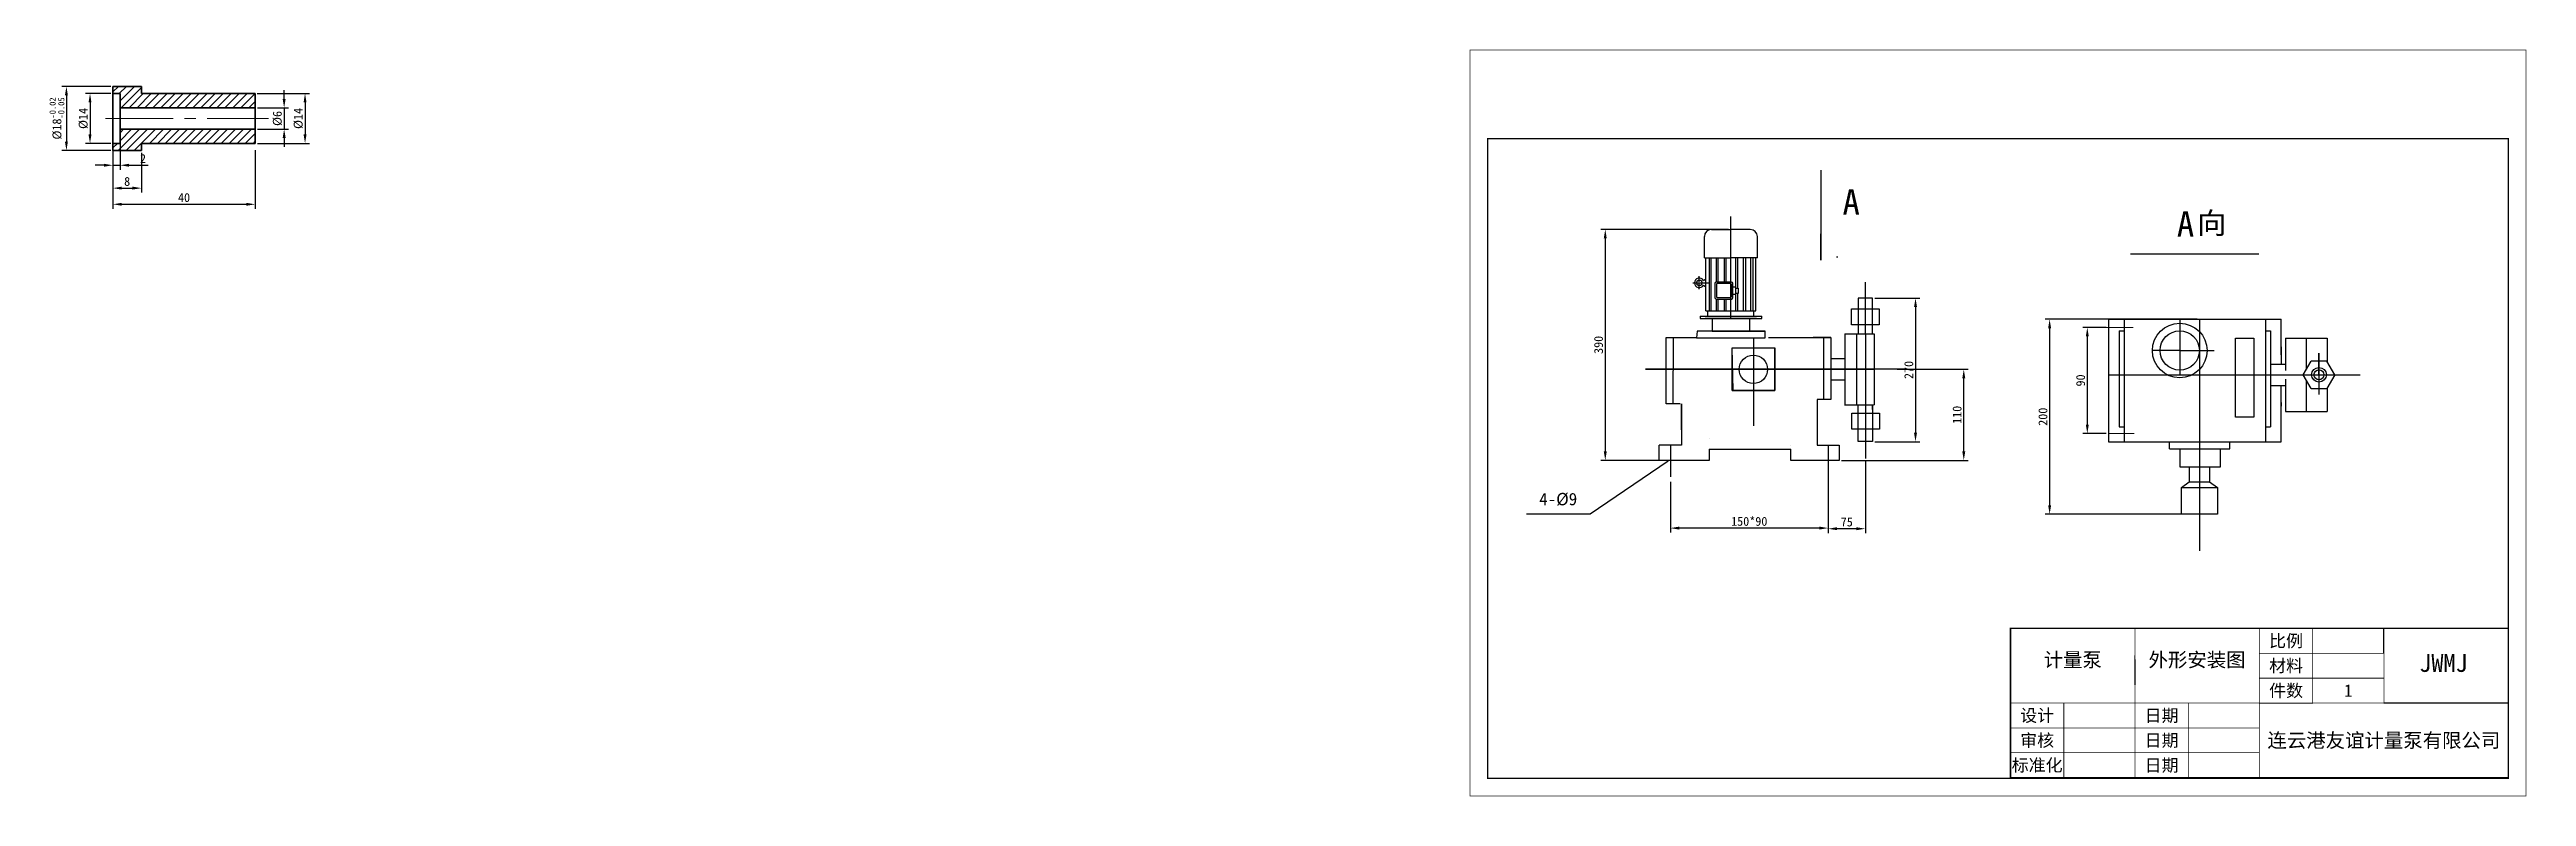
# Model space of a CAD drawing. Header units: millimetres. Extents: x -369 to 328, y 15 to 225.
import ezdxf
from ezdxf.enums import TextEntityAlignment as Align

# ---------------------------------------------------------------- set-up
doc = ezdxf.new("R2010")
doc.units = ezdxf.units.MM
doc.header["$PDMODE"] = 35
doc.linetypes.add('CENTER', pattern=[0.82, 0.7, -0.04, 0.04, -0.04])
doc.linetypes.add('CENTER2', pattern=[28.575, 19.05, -3.175, 3.175, -3.175])
for name, color, linetype, lineweight in [('01-轮廓线', 7, 'Continuous', 35), ('02-中心线', 1, 'CENTER2', 15), ('04-标注', 3, 'Continuous', 20)]:
    doc.layers.add(name, color=color, linetype=linetype, lineweight=lineweight)
for name, color, linetype in [('05-文字', 5, 'Continuous'), ('2', 4, 'Continuous'), ('5', 1, 'CENTER')]:
    doc.layers.add(name, color=color, linetype=linetype)
doc.styles.add('S', font='SimSun.ttf')
doc.dimstyles.new('ISO-25', dxfattribs={"dimtxt": 2.5, "dimasz": 2.5, "dimexe": 1.25, "dimexo": 0.625, "dimtad": 1, "dimtxsty": 'Standard', "dimcen": 2.5, "dimadec": 0, "dimazin": 0, "dimtfac": 1, "dimtmove": 0, "dimatfit": 3, "dimfxl": 0, "dimarcsym": 0})

# ---------------------------------------------------------------- blocks, each defined once
blk = doc.blocks.new('*D9')
at = {"color": 0, "lineweight": -2}
for p, q in [((87.29, 103.67), (87.29, 89.43)), ((131.66, 103.67), (131.66, 89.43)), ((129.16, 90.68), (89.79, 90.68))]:
    blk.add_line(p, q, dxfattribs=at)
at = {"color": 0}
for points in [[(89.79, 91.1), (89.79, 90.26), (87.29, 90.68)], [(129.16, 91.1), (129.16, 90.26), (131.66, 90.68)]]:
    blk.add_solid(points, dxfattribs=at)
at = {"layer": 'Defpoints', "color": 0}
for p in [(87.29, 104.29), (131.66, 104.29), (87.29, 90.68)]:
    blk.add_point(p, dxfattribs=at)
at = {"color": 0, "insert": (109.47, 92.56), "char_height": 2.5, "attachment_point": 5}
blk.add_mtext('\\A1;150*90', dxfattribs=at)
blk = doc.blocks.new('*D10')
at = {"color": 0, "lineweight": -2}
for p, q in [((131.66, 106.24), (131.66, 89.25)), ((142.13, 109.64), (142.13, 89.25)), ((139.63, 90.5), (134.16, 90.5))]:
    blk.add_line(p, q, dxfattribs=at)
at = {"color": 0}
for points in [[(134.16, 90.92), (134.16, 90.09), (131.66, 90.5)], [(139.63, 90.92), (139.63, 90.09), (142.13, 90.5)]]:
    blk.add_solid(points, dxfattribs=at)
at = {"layer": 'Defpoints', "color": 0}
for p in [(131.66, 106.87), (142.13, 110.27), (131.66, 90.5)]:
    blk.add_point(p, dxfattribs=at)
at = {"color": 0, "insert": (136.9, 92.38), "char_height": 2.5, "attachment_point": 5}
blk.add_mtext('\\A1;75', dxfattribs=at)
blk = doc.blocks.new('*D11')
at = {"color": 0, "lineweight": -2}
for p, q in [((151.04, 135.36), (171.05, 135.36)), ((169.8, 112.24), (169.8, 132.86)), ((135.4, 109.74), (171.05, 109.74))]:
    blk.add_line(p, q, dxfattribs=at)
at = {"color": 0}
for points in [[(169.39, 132.86), (170.22, 132.86), (169.8, 135.36)], [(169.39, 112.24), (170.22, 112.24), (169.8, 109.74)]]:
    blk.add_solid(points, dxfattribs=at)
at = {"layer": 'Defpoints', "color": 0}
for p in [(150.41, 135.36), (169.8, 135.36), (134.77, 109.74)]:
    blk.add_point(p, dxfattribs=at)
at = {"color": 0, "insert": (167.93, 122.55), "char_height": 2.5, "attachment_point": 5, "rotation": 90}
blk.add_mtext('\\A1;110', dxfattribs=at)
blk = doc.blocks.new('*D12')
at = {"color": 0, "lineweight": -2}
for p, q in [((144.76, 155.36), (157.48, 155.36)), ((156.23, 152.86), (156.23, 117.5)), ((144.77, 115), (157.48, 115))]:
    blk.add_line(p, q, dxfattribs=at)
at = {"color": 0}
for points in [[(155.81, 152.86), (156.65, 152.86), (156.23, 155.36)], [(155.81, 117.5), (156.65, 117.5), (156.23, 115)]]:
    blk.add_solid(points, dxfattribs=at)
at = {"layer": 'Defpoints', "color": 0}
for p in [(144.13, 155.36), (144.14, 115), (156.23, 115)]:
    blk.add_point(p, dxfattribs=at)
at = {"color": 0, "insert": (154.35, 135.18), "char_height": 2.5, "attachment_point": 5, "rotation": 90}
blk.add_mtext('\\A1;270', dxfattribs=at)
blk = doc.blocks.new('*D13')
at = {"layer": '02-中心线', "color": 0, "lineweight": -2}
for p, q in [((-302.53, 211.45), (-302.53, 213.95)), ((-310.05, 208.95), (-301.28, 208.95)), ((-310.05, 202.95), (-301.28, 202.95)), ((-302.53, 208.95), (-302.53, 202.95)), ((-302.53, 200.45), (-302.53, 197.95))]:
    blk.add_line(p, q, dxfattribs=at)
at = {"layer": '02-中心线', "color": 0}
for points in [[(-302.95, 211.45), (-302.11, 211.45), (-302.53, 208.95)], [(-302.95, 200.45), (-302.11, 200.45), (-302.53, 202.95)]]:
    blk.add_solid(points, dxfattribs=at)
at = {"layer": 'Defpoints', "color": 0}
for p in [(-310.68, 208.95), (-310.68, 202.95), (-302.53, 202.95)]:
    blk.add_point(p, dxfattribs=at)
at = {"layer": '02-中心线', "color": 0, "insert": (-304.41, 205.95), "char_height": 2.5, "attachment_point": 5, "rotation": 90}
blk.add_mtext('\\A1;%%C6', dxfattribs=at)
blk = doc.blocks.new('*D14')
at = {"color": 0, "lineweight": -2}
for p, q in [((-310.1, 212.95), (-295.41, 212.95)), ((-296.66, 210.45), (-296.66, 201.45)), ((-310.05, 198.95), (-295.41, 198.95))]:
    blk.add_line(p, q, dxfattribs=at)
at = {"color": 0}
for points in [[(-297.07, 210.45), (-296.24, 210.45), (-296.66, 212.95)], [(-297.07, 201.45), (-296.24, 201.45), (-296.66, 198.95)]]:
    blk.add_solid(points, dxfattribs=at)
at = {"layer": 'Defpoints', "color": 0}
for p in [(-310.72, 212.95), (-310.68, 198.95), (-296.66, 198.95)]:
    blk.add_point(p, dxfattribs=at)
at = {"color": 0, "insert": (-298.53, 205.95), "char_height": 2.5, "attachment_point": 5, "rotation": 90}
blk.add_mtext('\\A1;%%C14', dxfattribs=at)
blk = doc.blocks.new('*D15')
at = {"color": 0, "lineweight": -2}
for p, q in [((-351.3, 212.95), (-358.37, 212.95)), ((-357.12, 210.45), (-357.12, 201.45)), ((-351.3, 198.95), (-358.37, 198.95))]:
    blk.add_line(p, q, dxfattribs=at)
at = {"color": 0}
for points in [[(-357.54, 210.45), (-356.71, 210.45), (-357.12, 212.95)], [(-357.54, 201.45), (-356.71, 201.45), (-357.12, 198.95)]]:
    blk.add_solid(points, dxfattribs=at)
at = {"layer": 'Defpoints', "color": 0}
for p in [(-350.68, 212.95), (-357.12, 198.95), (-350.68, 198.95)]:
    blk.add_point(p, dxfattribs=at)
at = {"color": 0, "insert": (-359, 205.95), "char_height": 2.5, "attachment_point": 5, "rotation": 90}
blk.add_mtext('\\A1;%%C14', dxfattribs=at)
blk = doc.blocks.new('*D16')
at = {"color": 0, "lineweight": -2}
for p, q in [((-351.3, 214.95), (-365.01, 214.95)), ((-363.76, 212.45), (-363.76, 199.45)), ((-351.3, 196.95), (-365.01, 196.95))]:
    blk.add_line(p, q, dxfattribs=at)
at = {"color": 0}
for points in [[(-364.18, 212.45), (-363.34, 212.45), (-363.76, 214.95)], [(-364.18, 199.45), (-363.34, 199.45), (-363.76, 196.95)]]:
    blk.add_solid(points, dxfattribs=at)
at = {"layer": 'Defpoints', "color": 0}
for p in [(-350.68, 214.95), (-363.76, 196.95), (-350.68, 196.95)]:
    blk.add_point(p, dxfattribs=at)
at = {"color": 0, "insert": (-366.43, 205.95), "char_height": 2.5, "attachment_point": 5, "rotation": 90}
blk.add_mtext('\\A1;\\A1;%%C18{\\H0.7x;\\S-0.02^ -0.05;}', dxfattribs=at)
blk = doc.blocks.new('*D17')
at = {"color": 0, "lineweight": -2}
for p, q in [((-350.68, 197.06), (-350.68, 180.55)), ((-310.68, 197.06), (-310.68, 180.55)), ((-348.18, 181.8), (-313.18, 181.8))]:
    blk.add_line(p, q, dxfattribs=at)
at = {"color": 0}
for points in [[(-348.18, 182.21), (-348.18, 181.38), (-350.68, 181.8)], [(-313.18, 182.21), (-313.18, 181.38), (-310.68, 181.8)]]:
    blk.add_solid(points, dxfattribs=at)
at = {"layer": 'Defpoints', "color": 0}
for p in [(-350.68, 197.68), (-310.68, 197.68), (-310.68, 181.8)]:
    blk.add_point(p, dxfattribs=at)
at = {"color": 0, "insert": (-330.68, 183.67), "char_height": 2.5, "attachment_point": 5}
blk.add_mtext('\\A1;40', dxfattribs=at)
blk = doc.blocks.new('*D18')
at = {"color": 0, "lineweight": -2}
for p, q in [((-350.68, 198.32), (-350.68, 191.53)), ((-348.68, 199.06), (-348.68, 191.53)), ((-353.18, 192.78), (-355.68, 192.78)), ((-350.68, 192.78), (-348.68, 192.78)), ((-346.18, 192.78), (-340.76, 192.78))]:
    blk.add_line(p, q, dxfattribs=at)
at = {"color": 0}
for points in [[(-353.18, 193.2), (-353.18, 192.37), (-350.68, 192.78)], [(-346.18, 193.2), (-346.18, 192.37), (-348.68, 192.78)]]:
    blk.add_solid(points, dxfattribs=at)
at = {"layer": 'Defpoints', "color": 0}
for p in [(-350.68, 198.95), (-348.68, 199.68), (-348.68, 192.78)]:
    blk.add_point(p, dxfattribs=at)
at = {"color": 0, "insert": (-342.22, 196.74), "char_height": 2.5, "attachment_point": 5}
blk.add_mtext('\\A1;\\P2', dxfattribs=at)
blk = doc.blocks.new('*D19')
at = {"color": 0, "lineweight": -2}
for p, q in [((-342.68, 196.32), (-342.68, 185.09)), ((-350.68, 192.16), (-350.68, 185.09)), ((-348.18, 186.34), (-345.18, 186.34))]:
    blk.add_line(p, q, dxfattribs=at)
at = {"color": 0}
for points in [[(-348.18, 186.76), (-348.18, 185.93), (-350.68, 186.34)], [(-345.18, 186.76), (-345.18, 185.93), (-342.68, 186.34)]]:
    blk.add_solid(points, dxfattribs=at)
at = {"layer": 'Defpoints', "color": 0}
for p in [(-342.68, 196.95), (-350.68, 192.78), (-342.68, 186.34)]:
    blk.add_point(p, dxfattribs=at)
at = {"color": 0, "insert": (-346.68, 188.22), "char_height": 2.5, "attachment_point": 5}
blk.add_mtext('\\A1;8', dxfattribs=at)
blk = doc.blocks.new('*D23')
at = {"color": 0, "lineweight": -2}
for p, q in [((103.68, 174.72), (67.74, 174.72)), ((68.99, 172.22), (68.99, 112.24)), ((86.32, 109.74), (67.74, 109.74))]:
    blk.add_line(p, q, dxfattribs=at)
at = {"color": 0}
for points in [[(68.57, 172.22), (69.4, 172.22), (68.99, 174.72)], [(68.57, 112.24), (69.4, 112.24), (68.99, 109.74)]]:
    blk.add_solid(points, dxfattribs=at)
at = {"layer": 'Defpoints', "color": 0}
for p in [(104.31, 174.72), (68.99, 109.74), (86.95, 109.74)]:
    blk.add_point(p, dxfattribs=at)
at = {"color": 0, "insert": (67.11, 142.23), "char_height": 2.5, "attachment_point": 5, "rotation": 90}
blk.add_mtext('\\A1;390', dxfattribs=at)
blk = doc.blocks.new('*D30')
at = {"color": 0, "lineweight": -2}
for p, q in [((235.43, 149.43), (192.7, 149.43)), ((193.95, 146.93), (193.95, 97.1)), ((235.45, 94.6), (192.7, 94.6))]:
    blk.add_line(p, q, dxfattribs=at)
at = {"color": 0}
for points in [[(193.53, 146.93), (194.36, 146.93), (193.95, 149.43)], [(193.53, 97.1), (194.36, 97.1), (193.95, 94.6)]]:
    blk.add_solid(points, dxfattribs=at)
at = {"layer": 'Defpoints', "color": 0}
for p in [(236.05, 149.43), (193.95, 94.6), (236.08, 94.6)]:
    blk.add_point(p, dxfattribs=at)
at = {"color": 0, "insert": (192.07, 122.01), "char_height": 2.5, "attachment_point": 5, "rotation": 90}
blk.add_mtext('\\A1;200', dxfattribs=at)
blk = doc.blocks.new('*D29')
at = {"layer": '04-标注', "color": 0, "lineweight": -2}
for p, q in [((209.85, 147.12), (203.29, 147.12)), ((204.54, 144.62), (204.54, 119.83)), ((209.85, 117.33), (203.29, 117.33))]:
    blk.add_line(p, q, dxfattribs=at)
at = {"layer": '04-标注', "color": 0}
for points in [[(204.12, 144.62), (204.96, 144.62), (204.54, 147.12)], [(204.12, 119.83), (204.96, 119.83), (204.54, 117.33)]]:
    blk.add_solid(points, dxfattribs=at)
at = {"layer": 'Defpoints', "color": 0}
for p in [(210.48, 147.12), (204.54, 117.33), (210.48, 117.33)]:
    blk.add_point(p, dxfattribs=at)
at = {"layer": '04-标注', "color": 0, "insert": (202.66, 132.23), "char_height": 2.5, "attachment_point": 5, "rotation": 90}
blk.add_mtext('\\A1;90', dxfattribs=at)

msp = doc.modelspace()

# ---------------------------------------------------------------- hatches: boundary and pattern name
at = {"layer": '02-中心线'}
h = msp.add_hatch(dxfattribs=at)
h.set_pattern_fill('ANSI31', color=0, scale=0.5, style=0)
h.set_pattern_definition([(45, (-415.6773, 134.9319), (-1.122532, 1.122532), [])])
h.paths.add_polyline_path([(-310.68, 208.946), (-310.68, 212.946), (-342.68, 212.946), (-342.68, 214.946), (-350.68, 214.946), (-350.68, 212.946), (-348.68, 212.946), (-348.68, 208.946)])
h.paths.add_polyline_path([(-310.68, 198.946), (-310.68, 202.946), (-348.68, 202.946), (-348.68, 198.946), (-350.68, 198.946), (-350.68, 196.946), (-342.68, 196.946), (-342.68, 198.946)])

# ---------------------------------------------------------------- linework, layer by layer
at = {"color": 0}
for p, q in [((129.58, 191.364), (129.58, 173.511)), ((104.307, 149.612), (104.307, 178.373)), ((216.713, 167.872), (252.819, 167.872)), ((134.384, 166.911), (133.995, 166.911)), ((144.133, 155.36), (140.133, 155.36)), ((140.133, 155.36), (140.133, 145.36)), ((142.133, 145.36), (142.133, 159.854)), ((144.133, 150.36), (144.133, 155.36)), ((95.635, 150.306), (95.635, 149.612)), ((111.507, 149.612), (97.107, 149.612)), ((99.025, 149.612), (99.025, 146.126)), ((109.65, 146.126), (109.65, 149.612)), ((112.98, 149.612), (112.98, 150.306)), ((144.133, 145.36), (144.133, 150.36)), ((210.478, 149.43), (210.478, 114.949)), ((210.478, 149.43), (254.623, 149.43)), ((214.907, 149.43), (214.907, 114.949)), ((230.521, 149.43), (230.521, 133.816)), ((236.054, 149.43), (236.054, 114.949)), ((247.996, 149.43), (259.052, 149.43)), ((254.623, 149.43), (254.623, 114.949)), ((259.052, 139.399), (259.052, 149.43)), ((86.121, 125.684), (86.121, 144.353)), ((86.121, 144.353), (94.824, 144.313)), ((88.067, 125.684), (88.152, 144.344)), ((94.865, 146.126), (94.627, 144.221)), ((94.627, 144.221), (113.921, 144.221)), ((99.025, 146.126), (94.865, 146.126)), ((94.865, 146.126), (94.865, 146.126)), ((94.865, 146.126), (94.865, 146.126)), ((99.025, 146.126), (108.69, 146.126)), ((99.025, 146.126), (99.025, 146.126)), ((99.025, 146.126), (113.921, 146.126)), ((113.921, 146.126), (99.025, 146.126)), ((99.025, 146.126), (99.025, 146.126)), ((104.641, 129.36), (104.641, 141.36)), ((104.641, 141.36), (116.641, 141.36)), ((104.908, 129.36), (104.641, 141.36)), ((104.908, 141.36), (116.641, 141.36)), ((108.69, 146.126), (108.69, 146.126)), ((108.69, 146.126), (108.69, 146.126)), ((108.69, 146.126), (109.65, 146.126)), ((110.641, 144.313), (110.641, 119.461)), ((113.921, 144.221), (113.921, 146.126)), ((114.923, 144.313), (132.438, 144.313)), ((116.641, 129.36), (116.641, 141.36)), ((116.641, 141.36), (116.641, 129.36)), ((132.438, 144.313), (127.438, 144.313)), ((132.438, 144.313), (130.438, 144.313)), ((130.492, 126.851), (130.492, 144.313)), ((132.438, 144.313), (132.438, 126.851)), ((132.438, 144.313), (132.438, 142.313)), ((136.369, 145.36), (136.369, 125.204)), ((136.369, 145.36), (144.633, 145.36)), ((139.64, 145.36), (139.64, 125.36)), ((142.133, 145.36), (144.133, 145.36)), ((142.133, 145.36), (142.133, 110.27)), ((144.633, 145.36), (144.633, 125.36)), ((213.467, 146.22), (213.467, 119.166)), ((213.467, 146.22), (213.467, 119.166)), ((213.467, 146.22), (214.907, 146.22)), ((213.467, 146.22), (213.467, 119.166)), ((230.521, 140.647), (222.841, 140.647)), ((230.521, 140.647), (240.2, 140.647)), ((254.623, 146.22), (256.063, 146.22)), ((256.063, 146.22), (256.063, 119.166)), ((259.052, 141.7), (259.052, 139.399)), ((259.052, 140.55), (259.052, 136.854)), ((260.271, 144.136), (269.961, 144.136)), ((260.271, 144.136), (260.271, 135.025)), ((266.13, 144.136), (266.13, 135.407)), ((267.978, 144.136), (271.989, 144.136)), ((269.69, 133.816), (269.69, 139.858)), ((269.69, 139.858), (269.69, 128.319)), ((271.989, 144.136), (271.989, 138.278)), ((153.845, 135.36), (80.282, 135.36)), ((80.282, 135.36), (144.633, 135.36)), ((132.438, 138.36), (136.369, 138.36)), ((132.438, 132.36), (136.369, 132.36)), ((210.478, 133.816), (281.302, 133.816)), ((256.063, 136.854), (260.271, 136.854)), ((260.271, 132.607), (260.271, 123.496)), ((265.215, 133.817), (274.164, 133.815)), ((267.978, 133.816), (277.383, 133.816)), ((271.989, 138.938), (271.989, 137.587)), ((90.013, 125.684), (86.121, 125.684)), ((90.402, 118.295), (90.402, 125.684)), ((90.402, 125.684), (90.402, 114.016)), ((104.641, 129.36), (116.641, 129.36)), ((116.641, 129.36), (104.908, 129.36)), ((132.438, 126.851), (128.546, 126.851)), ((128.546, 126.851), (128.546, 114.016)), ((256.063, 130.803), (260.271, 130.803)), ((259.052, 123.914), (259.052, 130.803)), ((259.052, 126.049), (259.052, 124.997)), ((259.052, 114.949), (259.052, 126.049)), ((266.13, 132.23), (266.13, 123.496)), ((271.989, 130.053), (271.989, 127.484)), ((271.989, 129.354), (271.989, 123.496)), ((136.369, 125.36), (144.633, 125.36)), ((140.143, 115.002), (140.143, 125.36)), ((144.143, 124.025), (144.143, 125.36)), ((144.143, 125.002), (144.143, 115.002)), ((213.467, 119.166), (214.907, 119.166)), ((236.054, 124.922), (236.054, 84.261)), ((254.623, 119.166), (256.063, 119.166)), ((260.271, 123.496), (269.961, 123.496)), ((267.978, 123.496), (271.989, 123.496)), ((84.174, 114.016), (84.174, 114.016)), ((84.174, 109.738), (84.174, 114.016)), ((90.402, 114.016), (84.174, 114.016)), ((87.288, 114.016), (87.288, 105.071)), ((98.186, 116.016), (98.186, 116.016)), ((98.186, 112.877), (98.186, 109.738)), ((98.186, 112.877), (121.15, 112.877)), ((121.15, 114.016), (121.15, 114.016)), ((121.15, 109.738), (121.15, 112.877)), ((128.546, 114.016), (134.773, 114.016)), ((131.659, 114.016), (131.659, 104.293)), ((134.773, 114.016), (134.773, 109.738)), ((144.143, 115.002), (140.143, 115.002)), ((210.478, 114.949), (254.623, 114.949)), ((227.638, 113.029), (227.638, 114.949)), ((227.638, 114.949), (227.638, 114.949)), ((227.638, 113.029), (244.664, 113.029)), ((230.521, 113.029), (230.521, 111.135)), ((241.968, 107.928), (241.968, 113.029)), ((244.664, 113.029), (244.664, 114.949)), ((254.623, 114.949), (259.052, 114.949)), ((86.663, 109.544), (64.713, 94.57)), ((98.186, 109.738), (84.174, 109.738)), ((134.773, 109.738), (121.15, 109.738)), ((230.521, 111.135), (230.521, 107.928)), ((230.521, 107.928), (241.968, 107.928)), ((233.174, 107.928), (233.174, 103.674)), ((238.934, 107.928), (238.934, 103.674)), ((231.035, 102.084), (233.174, 103.674)), ((233.174, 103.674), (238.934, 103.674)), ((238.934, 103.674), (241.117, 102.084)), ((64.713, 94.57), (46.809, 94.57))]:
    msp.add_line(p, q, dxfattribs=at)
for points, const_width in [([(30.938, 15.253), (327.938, 15.253), (327.938, 225.253), (30.938, 225.253)], 0.2), ([(35.938, 20.253), (322.938, 20.253), (322.938, 200.253), (35.938, 200.253)], 0.4), ([(182.938, 20.453), (322.938, 20.453), (322.938, 62.453), (182.938, 62.453)], 0.4)]:
    msp.add_lwpolyline(points, close=True, dxfattribs=dict(const_width=const_width))
for points in [[(138.235, 152.367), (145.968, 152.367), (145.968, 147.876), (138.235, 147.876)], [(246.184, 144.158), (251.406, 144.158), (251.406, 121.925), (246.184, 121.925)], [(138.339, 123.022), (146.073, 123.022), (146.073, 118.531), (138.339, 118.531)], [(231.035, 102.084), (241.117, 102.084), (241.117, 94.6), (231.035, 94.6)]]:
    msp.add_lwpolyline(points, close=True, dxfattribs=at)
msp.add_lwpolyline([(217.938, 62.453, 0.2, 0.2, 0), (217.938, 20.453, 0.2, 0.2, 0)], format="xyseb")
at = {"const_width": 0.2}
for points in [[(252.938, 62.453), (252.938, 20.453)], [(267.938, 62.453), (267.938, 41.453)], [(287.938, 62.453), (287.938, 41.453)], [(287.938, 55.453), (252.938, 55.453)], [(287.938, 48.453), (252.938, 48.453)], [(322.938, 41.453), (182.938, 41.453)], [(197.938, 41.453), (197.938, 20.453)], [(232.938, 41.453), (232.938, 20.453)], [(252.938, 34.453), (182.938, 34.453)], [(252.938, 27.453), (182.938, 27.453)]]:
    msp.add_lwpolyline(points, dxfattribs=at)
at = {"color": 0}
for centre, radius in [((230.521, 140.647), 7.68), ((110.641, 135.36), 4), ((230.521, 140.647), 5.534), ((230.521, 140.647), 5.534), ((269.69, 133.82), 2.071), ((269.69, 133.82), 1.409)]:
    msp.add_circle(centre, radius, dxfattribs=at)
at = {"layer": '01-轮廓线', "color": 0}
for p, q in [((-350.68, 214.946), (-350.68, 196.946)), ((-342.68, 214.946), (-350.68, 214.946)), ((-350.68, 212.946), (-348.68, 212.946)), ((-348.68, 212.946), (-348.68, 198.946)), ((-342.68, 212.946), (-342.68, 214.946)), ((-310.68, 212.946), (-342.68, 212.946)), ((-310.68, 198.946), (-310.68, 212.946)), ((-348.68, 208.946), (-310.68, 208.946)), ((-348.68, 202.946), (-310.68, 202.946)), ((-350.68, 198.946), (-348.68, 198.946)), ((-350.68, 196.946), (-342.68, 196.946)), ((-342.68, 196.946), (-342.68, 198.946)), ((-342.68, 198.946), (-310.68, 198.946)), ((129.58, 173.511), (129.58, 166.072))]:
    msp.add_line(p, q, dxfattribs=at)
at = {"layer": '02-中心线', "color": 0}
msp.add_line((-352.765, 205.946), (-306.891, 205.946), dxfattribs=at)
at = {"layer": '04-标注'}
msp.add_line((322.938, 200.253), (322.938, 200.253), dxfattribs=at)
at = {"layer": '04-标注', "color": 0}
for p, q in [((209.853, 147.118), (217.476, 147.118)), ((210.478, 117.333), (217.736, 117.333)), ((182.938, 62.453), (182.938, 62.453)), ((182.938, 62.453), (182.938, 54.828)), ((217.938, 54.828), (217.938, 50.136)), ((217.938, 54.828), (217.938, 46.598)), ((217.938, 50.136), (217.938, 46.598)), ((252.938, 41.453), (267.938, 41.453)), ((252.938, 41.453), (267.938, 41.453))]:
    msp.add_line(p, q, dxfattribs=at)
at = {"layer": '05-文字', "color": 0}
for p, q in [((287.938, 55.453), (287.938, 62.453)), ((217.938, 53.673), (217.938, 46.598)), ((322.938, 41.453), (287.938, 41.453))]:
    msp.add_line(p, q, dxfattribs=at)
at = {"layer": '2', "color": 0}
for p, q in [((98.834, 174.716), (104.307, 174.716)), ((109.78, 174.716), (104.307, 174.716)), ((96.85, 166.762), (96.85, 172.732)), ((111.764, 166.762), (111.764, 172.732)), ((96.618, 160.349), (97.284, 160.782)), ((96.85, 166.762), (104.307, 166.762)), ((97.284, 151.777), (97.284, 166.762)), ((98.172, 166.762), (98.172, 151.777)), ((98.721, 151.777), (98.721, 166.762)), ((100.175, 166.762), (100.175, 159.91)), ((100.723, 159.913), (100.723, 166.762)), ((102.402, 166.762), (102.402, 159.913)), ((102.95, 159.913), (102.95, 166.762)), ((111.764, 166.762), (104.307, 166.762)), ((105.664, 158.171), (105.664, 166.762)), ((106.212, 166.762), (106.212, 158.171)), ((107.891, 151.777), (107.891, 166.762)), ((108.44, 166.762), (108.44, 151.777)), ((109.894, 151.777), (109.894, 166.762)), ((110.442, 166.762), (110.442, 151.777)), ((111.33, 151.777), (111.33, 166.762)), ((96.618, 159.042), (97.284, 158.608)), ((99.794, 159.48), (99.794, 155.565)), ((100.175, 155.135), (100.175, 151.777)), ((104.458, 159.913), (100.228, 159.913)), ((100.228, 159.22), (100.228, 155.825)), ((100.228, 155.132), (104.458, 155.132)), ((104.198, 159.48), (100.488, 159.48)), ((100.488, 155.565), (104.198, 155.565)), ((100.723, 151.777), (100.723, 155.132)), ((102.402, 155.092), (102.402, 151.777)), ((102.95, 151.777), (102.95, 155.092)), ((104.458, 155.825), (104.458, 159.22)), ((104.892, 155.565), (104.892, 159.48)), ((104.892, 158.563), (105.651, 158.563)), ((105.651, 156.377), (104.892, 156.377)), ((105.651, 158.563), (105.651, 156.377)), ((105.651, 158.171), (106.354, 158.171)), ((106.354, 156.671), (105.651, 156.671)), ((105.664, 151.777), (105.664, 156.671)), ((106.212, 156.671), (106.212, 151.777)), ((106.354, 158.171), (106.354, 156.671)), ((95.635, 150.306), (112.98, 150.306)), ((95.635, 149.612), (112.98, 149.612)), ((97.284, 151.777), (111.33, 151.777)), ((97.852, 150.306), (97.852, 151.777)), ((110.762, 150.306), (110.762, 151.777)), ((265.213, 133.821), (267.453, 137.695)), ((267.449, 129.943), (265.213, 133.821)), ((271.929, 137.693), (267.453, 137.695)), ((274.164, 133.815), (271.924, 129.941)), ((274.164, 133.815), (271.929, 137.693)), ((267.449, 129.943), (271.924, 129.941))]:
    msp.add_line(p, q, dxfattribs=at)
msp.add_circle((95.423, 159.695), 0.768, dxfattribs=at)
for centre, radius, start, end in [((98.834, 172.732), 1.984, 90, 180), ((109.78, 172.732), 1.984, 0, 90), ((95.423, 159.695), 1.362, 28.659391, 331.340609), ((100.228, 159.48), 0.434, 90, 180), ((100.228, 155.565), 0.434, 180, 270), ((100.488, 159.22), 0.26, 90, 180), ((100.488, 155.825), 0.26, 180, 270), ((104.198, 159.22), 0.26, 360, 90), ((104.198, 155.825), 0.26, 270, 360), ((104.458, 159.48), 0.434, 0, 90), ((104.458, 155.565), 0.434, 270, 0)]:
    msp.add_arc(centre, radius, start, end, dxfattribs=at)
at = {"layer": '5', "color": 0}
for p, q in [((95.423, 157.934), (95.423, 161.61)), ((93.574, 159.695), (98.271, 159.695))]:
    msp.add_line(p, q, dxfattribs=at)

# ---------------------------------------------------------------- texts
at = {"color": 0, "style": 'S'}
for s, height, p in [('A', 7.2, (138.141, 182.437)), ('A', 7.2, (232.165, 176.262)), ('向', 6, (239.553, 176.518)), ('4-%%C9', 3.5, (55.761, 98.848)), ('JWMJ', 5, (304.698, 52.717))]:
    msp.add_text(s, height=height, dxfattribs=at).set_placement(p, align=Align.MIDDLE_CENTER)
at = {"style": 'S'}
for s, height, p in [('比例', 3.5, (260.438, 58.953)), ('材料', 3.5, (260.438, 51.953)), ('件数', 3.5, (260.438, 44.953)), ('设计', 3.5, (190.438, 37.953)), ('日期', 3.5, (225.438, 37.953)), ('审核', 3.5, (190.438, 30.953)), ('日期', 3.5, (225.438, 30.953)), ('连云港友谊计量泵有限公司', 4, (287.938, 30.953)), ('标准化', 3.5, (190.438, 23.953)), ('日期', 3.5, (225.438, 23.953))]:
    msp.add_text(s, height=height, dxfattribs=at).set_placement(p, align=Align.MIDDLE_CENTER)
at = {"layer": '04-标注', "color": 0, "style": 'S'}
for s, height, p in [('计量泵', 4, (200.438, 53.617)), ('外形安装图', 4, (235.406, 53.617)), ('1', 3.5, (277.938, 44.953))]:
    msp.add_text(s, height=height, dxfattribs=at).set_placement(p, align=Align.MIDDLE_CENTER)

# ---------------------------------------------------------------- dimensions: what is measured, and where the dimension line sits
at = {"color": 0}
for base, p1, p2, text, picture, middle in [((-363.759, 196.946), (-350.68, 214.946), (-350.68, 196.946), '\\A1;%%C18{\\H0.7x;\\S-0.02^ -0.05;}', '*D16', (-366.426, 205.946)), ((-357.125, 198.946), (-350.68, 212.946), (-350.68, 198.946), '%%C14', '*D15', (-359, 205.946)), ((-296.655, 198.946), (-310.722, 212.946), (-310.68, 198.946), '%%C14', '*D14', (-298.53, 205.946)), ((68.988, 109.738), (104.307, 174.716), (86.948, 109.738), '390', '*D23', (67.113, 142.227)), ((156.229, 115.002), (144.133, 155.36), (144.143, 115.002), '270', '*D12', (154.354, 135.181)), ((193.947, 94.6), (236.054, 149.43), (236.076, 94.6), '200', '*D30', (192.072, 122.015)), ((169.804, 135.36), (134.773, 109.738), (150.411, 135.36), '110', '*D11', (167.929, 122.549))]:
    dim = msp.add_linear_dim(base=base, p1=p1, p2=p2, angle=90, text=text, dimstyle='ISO-25', override={"dimtp": -0.009, "dimtm": 0.034, "dimtfac": 0.5, "dimtolj": 1}, dxfattribs=at)
    dim.commit()
    dim.dimension.update_dxf_attribs({"geometry": picture, "text_midpoint": middle})
for base, p1, p2, text, picture, middle in [((-348.68, 192.784), (-350.68, 198.946), (-348.68, 199.684), '\\P2', '*D18', (-342.221, 196.743)), ((-310.68, 181.798), (-350.68, 197.684), (-310.68, 197.684), '40', '*D17', (-330.68, 183.673)), ((-342.68, 186.344), (-350.68, 192.784), (-342.68, 196.946), '8', '*D19', (-346.68, 188.219)), ((131.659, 90.504), (142.133, 110.27), (131.659, 106.866), '75', '*D10', (136.896, 92.379)), ((87.288, 90.681), (131.659, 104.293), (87.288, 104.293), '150*90', '*D9', (109.474, 92.556))]:
    dim = msp.add_linear_dim(base=base, p1=p1, p2=p2, text=text, dimstyle='ISO-25', override={"dimtp": -0.009, "dimtm": 0.034, "dimtfac": 0.5, "dimtolj": 1}, dxfattribs=at)
    dim.commit()
    dim.dimension.update_dxf_attribs({"geometry": picture, "text_midpoint": middle})
at = {"layer": '02-中心线', "color": 0}
dim = msp.add_linear_dim(base=(-302.532, 202.946), p1=(-310.68, 208.946), p2=(-310.68, 202.946), angle=90, text='%%C6', dimstyle='ISO-25', override={"dimtp": -0.009, "dimtm": 0.034, "dimtfac": 0.5, "dimtolj": 1}, dxfattribs=at)
dim.commit()
dim.dimension.update_dxf_attribs({"geometry": '*D13', "text_midpoint": (-304.407, 205.946)})
at = {"layer": '04-标注', "color": 0}
dim = msp.add_linear_dim(base=(204.54, 117.333), p1=(210.478, 147.118), p2=(210.478, 117.333), angle=90, text='90', dimstyle='ISO-25', override={"dimtp": -0.009, "dimtm": 0.034, "dimtfac": 0.5, "dimtolj": 1}, dxfattribs=at)
dim.commit()
dim.dimension.update_dxf_attribs({"geometry": '*D29', "text_midpoint": (202.665, 132.225)})

doc.saveas('drawing.dxf')
